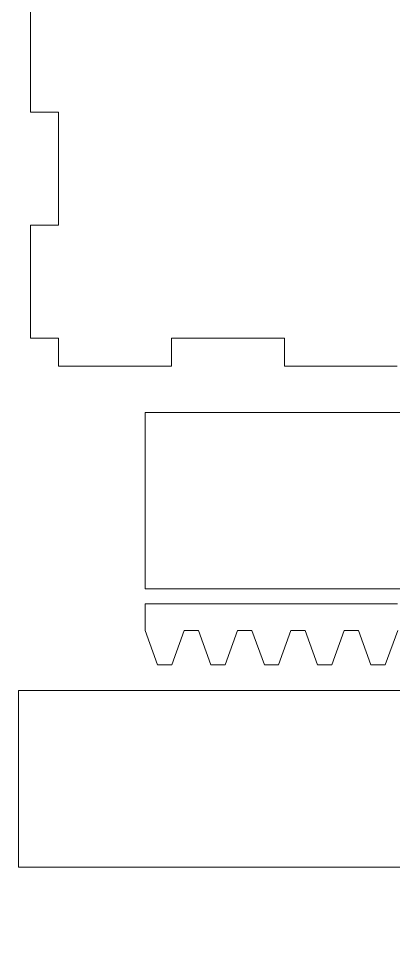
# Model space of a CAD drawing. Header units: millimetres. Extents: x 3 to 406, y -266 to -4.
# Drawn here: x 2.9 to 56.1, y -266.3 to -135.6 of the extents above; entities that cross this region are included whole.
import ezdxf

# ---------------------------------------------------------------- set-up
doc = ezdxf.new("R2010")
doc.units = ezdxf.units.MM
doc.header["$MEASUREMENT"] = 0
doc.layers.add('Layer 1', color=7, linetype='Continuous', lineweight=0)

# ---------------------------------------------------------------- blocks, each defined once
blk = doc.blocks.new('Block_1')
at = {"layer": 'Layer 1', "color": 12, "lineweight": 9, "true_color": 0xe30613}
blk.add_lwpolyline([(4.56, -132.82), (4.56, -148.82), (8.56, -148.82), (8.56, -164.82), (4.56, -164.82), (4.56, -180.82), (4.56, -180.82), (8.56, -180.82), (8.56, -184.82), (8.57, -184.82), (24.57, -184.82), (24.57, -180.82), (40.57, -180.82), (40.57, -184.82), (56.57, -184.82)], dxfattribs=at)

msp = doc.modelspace()

# ---------------------------------------------------------------- linework, layer by layer
at = {"layer": 'Layer 1', "color": 12, "lineweight": 9, "true_color": 0xe30613}
for points in [[(145.12, -223.13), (143.36, -218.3), (137.68, -208.29), (128.06, -191.35), (47.86, -191.35), (40.73, -191.35), (20.84, -191.35), (20.84, -216.35), (40.73, -216.35), (47.86, -216.35), (128.06, -216.35), (134.83, -226.91), (169.84, -226.91)], [(56.63, -218.46), (51.1, -218.46), (20.84, -218.46), (20.84, -222.25), (22.6, -227.08), (24.62, -227.08), (26.38, -222.25), (28.41, -222.25), (30.16, -227.08), (32.18, -227.08), (33.94, -222.25), (35.97, -222.25), (37.73, -227.08), (39.75, -227.08), (41.51, -222.25), (43.53, -222.25), (45.29, -227.08), (47.31, -227.08), (49.07, -222.25), (51.1, -222.25), (52.85, -227.08), (52.86, -227.08), (54.88, -227.08), (54.88, -227.08), (56.64, -222.25)], [(146.05, -257.67), (144.29, -262.5), (142.26, -262.5), (140.51, -257.67), (138.48, -257.67), (136.73, -262.5), (134.7, -262.5), (132.94, -257.67), (130.92, -257.67), (129.16, -262.5), (127.14, -262.5), (125.38, -257.67), (119.7, -247.67), (110.07, -230.73), (29.87, -230.73), (22.74, -230.73), (2.85, -230.73), (2.85, -255.73), (22.74, -255.73), (29.87, -255.73), (110.07, -255.73), (116.85, -266.29), (151.85, -266.29)]]:
    msp.add_lwpolyline(points, dxfattribs=at)

# ---------------------------------------------------------------- block references
at = {"layer": 'Layer 1'}
msp.add_blockref('Block_1', (0, 0), dxfattribs=at)

doc.saveas('drawing.dxf')
